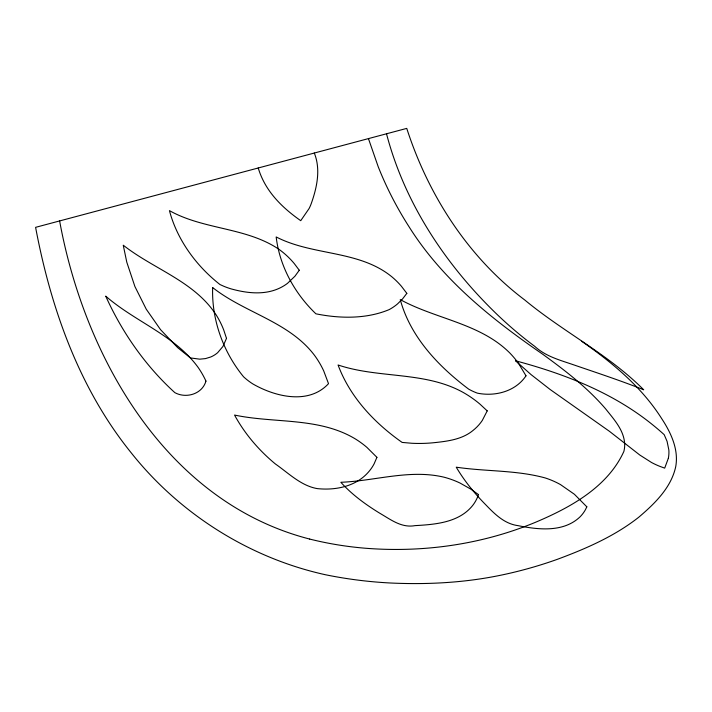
<?xml version="1.0" encoding="UTF-8"?>
<svg xmlns="http://www.w3.org/2000/svg" width="712" height="712" viewBox="0 0 712 712"><rect width="100%" height="100%" fill="white"/><g stroke="black" fill="none" stroke-linecap="round" stroke-linejoin="round"><path stroke-width="1.07" d="M309.667 539.055C166.43 502.236 84.586 357.522 59.621 220.934M581.668 341.27C612.32 362.577 641.797 387.079 661.911 418.959C671.033 432.887 678.847 449.619 675.715 466.698C671.176 487.756 654.595 503.749 638.78 517.206C614.581 536.252 585.985 548.703 557.3 559.338A398.284 373.809 -9.3 0 1 499.37 575.501C463.512 582.817 426.675 584.721 390.167 582.986A416.502 389.402 -9.6 0 1 325.402 574.735C249.147 557.914 179.442 513.708 130.99 452.547C78.97 388.084 50.766 307.922 35.6 227.342L406.748 128.391C428.384 195.337 468.22 257.397 524.788 300.01C563.014 331.748 608.502 354.398 643.692 389.776C619.921 380.324 595.597 372.385 571.416 364.072C558.395 359.702 545 355.849 534.668 346.29C521.353 336.375 508.697 325.598 496.727 314.099C445.498 264.642 404.638 203.169 386.518 133.785M314.303 153.035C320.836 169.234 317.027 187.185 311.438 203.054A43.432 40.495 -22.4 0 1 309.106 208.509L300.74 220.684C286.135 210.467 272.482 198.043 264.027 182.121A90.647 83.98 -15.4 0 1 259.408 171.61L258.216 167.988M368.442 138.609L378.197 166.688A402.04 355.653 6.8 0 0 408.946 226.594C442.063 279.505 491.654 319.118 542.482 354.069C565.106 370.489 587.525 387.702 605.779 409.044C613.984 419.439 624.299 430.466 624.682 444.537A27.759 26.593 27.3 0 1 623.872 451.426C607.594 487.284 569.912 507.781 535.13 522.439C481.623 544.591 422.759 552.823 365.131 548.213A334.88 316.217 -11.2 0 1 309.667 539.064M212.657 287.559C211.535 319.724 223.248 352.057 243.575 376.799A67.569 64.845 -27.6 0 0 252.733 383.866C275.055 396.798 308.768 405.075 328.517 383.652L323.684 370.845A96.467 92.889 -42.8 0 0 314.579 355.43C289.161 321.69 244.777 312.969 212.657 287.559M668.354 458.261L664.688 468.131L660.051 466.44A78.445 73.621 24.5 0 1 651.498 462.48L639.803 455.03L609.41 431.294L550.207 389.544L531.036 374.583L515.533 360.788C564.198 373.773 612.453 392.41 652.032 424.308A252.182 243.878 59.1 0 1 664.198 434.676L667.073 441.333L668.844 449.957A33.455 31.809 29 0 1 668.354 458.261M226.496 338.36L222.972 346.424L217.641 352.698A24.662 23.389 -36.4 0 1 210.788 356.97L205.501 358.599L199.76 359.168L190.451 357.931L177.644 347.616L160.565 329.683L146.245 309.186L134.915 286.553L126.789 262.194L123.247 245.195C153.605 269.118 194.234 281.258 216.083 314.793A96.512 90.727 -42.8 0 1 223.728 329.994L226.496 338.36M376.915 457.327L374.112 463.859A42.444 41.777 -37.7 0 1 368.291 472.261C355.724 486.536 335.423 490.559 317.214 488.601C300.989 485.78 288.431 473.044 275.348 463.939C258.901 450.331 244.759 433.83 234.542 415.052C274.779 423.56 319.35 416.938 355.795 439.206A95.23 93.316 -64.9 0 1 366.831 447.305L376.915 457.327M478.482 494.609L477.352 497.563A37.104 36.748 30.5 0 1 472.715 505.422C459.017 522.608 435.424 524.477 415.069 525.625C401.541 528.126 390.933 519.689 379.843 513.272C365.665 504.577 352.031 494.68 340.843 482.282C375.233 480.965 409.907 468.977 444.163 477.227A90.673 89.178 70 0 1 460.014 483.039L471.273 489.402L478.482 494.609M487.213 410.877L482.291 420.454A44.927 43.948 2.5 0 1 472.955 430.511C462.364 439.251 448.444 441.128 435.272 442.561A140.148 134.782 -7.6 0 1 411.856 443.264L402.129 442.419C374.459 422.981 349.984 397.109 338.067 364.98C379.167 378.82 425.678 370.988 464.153 392.988A106.8 106.489 25 0 1 479.95 404.122L487.213 410.877M205.955 381.089C202.252 394.128 186.126 398.836 174.832 392.632C145.328 365.79 122.108 332.406 105.705 296.121C135.093 321.797 174.805 335.219 198.194 367.508A99.6 93.699 -48.8 0 1 205.955 381.089M586.83 506.828L585.451 509.65A34.568 33.446 34.5 0 1 580.013 516.894C563.539 532.549 538.539 529.808 518.078 525.652C504.55 523.872 494.876 514.26 485.833 504.861C474.575 493.487 464.42 480.947 456.241 467.179C485.789 471.611 516.271 469.973 545.25 477.957A82.432 80.047 47.8 0 1 560.522 484.614L574.388 494.262L586.83 506.828M299.28 270.24L294.964 276.194L287.479 283.358A41.812 39.436 -25.6 0 1 278.908 288.458C263.903 295.231 246.806 293.193 231.4 288.965A77.092 72.179 -24.5 0 1 223.79 286.26L219.964 284.533A173.283 160.974 -16.5 0 1 198.577 264.214C185.147 248.746 174.671 230.492 169.438 210.619C203.766 229.878 246.325 227.181 279.06 249.378A91.812 87.167 -33.6 0 1 294.216 263.511L299.28 270.24M406.828 293.353L402.449 299.067L397.527 303.908A46.084 43.957 -14.9 0 1 389.197 309.595C366.431 319.145 339.838 318.656 315.888 313.805C294.697 293.504 279.638 266.27 276.167 236.945C312.951 255.982 359.213 249.921 392.09 277.004A84.541 81.675 -22 0 1 401.372 286.215L406.828 293.353M525.999 375.811C515.604 391.475 495.08 396.771 477.369 393.149A58.331 56.159 5.8 0 1 468.727 389.17C438.565 366.52 410.415 337.016 400.251 299.601C435.975 319.181 480.333 323.346 509.952 353.134A91.136 89.463 4.9 0 1 518.71 363.672L525.999 375.811"/></g></svg>
